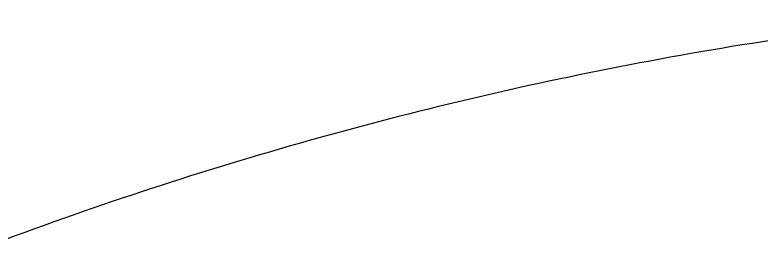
# Model space of a CAD drawing. Header units: millimetres. Extents: x 0 to 1796, y -943 to 816.
# Drawn here: x 285.566 to 289.085, y -816.209 to -815.121 of the extents above; entities that cross this region are included whole.
import ezdxf

# ---------------------------------------------------------------- set-up
doc = ezdxf.new("R2010")
doc.units = ezdxf.units.MM
doc.layers.add('Blocks', color=7, linetype='Continuous')
doc.layers.add('Blocks$Inner', color=7, linetype='Continuous', lineweight=25, true_color=0x007f00)

# ---------------------------------------------------------------- blocks, each defined once
blk = doc.blocks.new('Balcony Chair Top')
at = {"layer": 'Blocks$Inner'}
blk.add_open_spline([(247.3368, -101.635), (247.0793, -101.6615), (246.8138, -101.6945), (246.5577, -101.7319), (246.3016, -101.7693), (246.0419, -101.8127), (245.7876, -101.8609), (245.5333, -101.909), (245.2784, -101.9628), (245.0264, -102.0216), (244.7743, -102.0804), (244.5233, -102.1445), (244.274, -102.2138), (244.0246, -102.2831), (243.7765, -102.3577), (243.5303, -102.4374), (243.2841, -102.5171), (243.0381, -102.6025), (242.7955, -102.6924), (242.5529, -102.7824), (242.3081, -102.8791), (242.0695, -102.9792), (241.8309, -103.0793), (241.5866, -103.188), (241.3525, -103.2981), (241.1185, -103.4082), (240.8791, -103.5271), (240.65, -103.6471), (240.4208, -103.767), (240.1904, -103.8939), (239.9665, -104.0234), (239.7427, -104.1528), (239.5202, -104.2879), (239.302, -104.4267), (239.0838, -104.5654), (238.8683, -104.7089), (238.6561, -104.8568), (238.4439, -105.0046), (238.2347, -105.157), (238.0289, -105.3136), (237.8231, -105.4702), (237.6194, -105.6321), (237.4204, -105.7972), (237.2214, -105.9623), (237.0226, -106.1345), (236.8308, -106.3079), (236.639, -106.4812), (236.4446, -106.6646), (236.2603, -106.8459), (236.076, -107.0272), (235.8896, -107.2186), (235.7132, -107.4075), (235.5369, -107.5965), (235.3616, -107.7924), (235.1933, -107.9887), (235.0251, -108.1849), (234.8599, -108.386), (234.7001, -108.5891), (234.5403, -108.7923), (234.3846, -108.9989), (234.2334, -109.2086), (234.0823, -109.4183), (233.9354, -109.6314), (233.7932, -109.8472), (233.6509, -110.0631), (233.5124, -110.2833), (233.3794, -110.5049), (233.2464, -110.7266), (233.1159, -110.9548), (232.9924, -111.1819), (232.8689, -111.409), (232.7463, -111.6463), (232.6325, -111.8784), (232.5187, -112.1105), (232.4063, -112.3528), (232.3025, -112.5896), (232.1987, -112.8263), (232.0982, -113.0693), (232.0045, -113.3102), (231.9108, -113.5511), (231.8216, -113.7955), (231.7381, -114.0402), (231.6546, -114.2848), (231.5762, -114.5314), (231.5031, -114.7794), (231.4299, -115.0273), (231.3619, -115.2771), (231.2993, -115.5279), (231.2366, -115.7787), (231.1789, -116.0324), (231.1268, -116.2856), (231.0748, -116.5389), (231.0273, -116.7975), (230.986, -117.0527), (230.9447, -117.308), (230.9076, -117.5726), (230.8772, -117.8293), (230.8467, -118.0861), (230.8209, -118.352), (230.8014, -118.6099), (230.7819, -118.8677), (230.7676, -119.1303), (230.759, -119.3887), (230.7526, -119.5826), (230.7492, -119.7774), (230.7488, -119.9718)], degree=3, knots=[64, 64, 64, 64, 65, 65, 65, 66, 66, 66, 67, 67, 67, 68, 68, 68, 69, 69, 69, 70, 70, 70, 71, 71, 71, 72, 72, 72, 73, 73, 73, 74, 74, 74, 75, 75, 75, 76, 76, 76, 77, 77, 77, 78, 78, 78, 79, 79, 79, 80, 80, 80, 81, 81, 81, 82, 82, 82, 83, 83, 83, 84, 84, 84, 85, 85, 85, 86, 86, 86, 87, 87, 87, 88, 88, 88, 89, 89, 89, 90, 90, 90, 91, 91, 91, 92, 92, 92, 93, 93, 93, 94, 94, 94, 95, 95, 95, 96, 96, 96, 97, 97, 97, 98, 98, 98, 99, 99, 99, 99], dxfattribs=at)

msp = doc.modelspace()

# ---------------------------------------------------------------- block references
at = {"layer": 'Blocks'}
msp.add_blockref('Balcony Chair Top', (42.7261, -713.486), dxfattribs=at)

doc.saveas('drawing.dxf')
